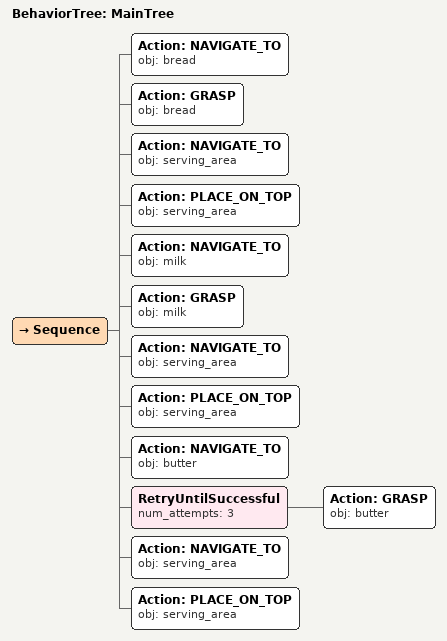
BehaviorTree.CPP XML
<root main_tree_to_execute="MainTree">
  <BehaviorTree ID="MainTree">
    <Sequence>
      <!-- Navigate to bread -->
      <Action ID="NAVIGATE_TO" obj="bread"/>
      <!-- Grasp bread -->
      <Action ID="GRASP" obj="bread"/>
      <!-- Navigate to serving_area -->
      <Action ID="NAVIGATE_TO" obj="serving_area"/>
      <!-- Place on serving_area -->
      <Action ID="PLACE_ON_TOP" obj="serving_area"/>
      <!-- Navigate to milk -->
      <Action ID="NAVIGATE_TO" obj="milk" />
      <!-- Grasp milk -->
      <Action ID="GRASP" obj="milk" />
      <!-- Navigate to serving_area -->
      <Action ID="NAVIGATE_TO" obj="serving_area" />
      <!-- Place on serving_area -->
      <Action ID="PLACE_ON_TOP" obj="serving_area" />
      <!-- Navigate to butter -->
      <Action ID="NAVIGATE_TO" obj="butter" />
      <!-- Retry GRASP butter up to 3 attempts -->
      <RetryUntilSuccessful num_attempts="3">
        <!-- Grasp butter -->
        <Action ID="GRASP" obj="butter" />
      </RetryUntilSuccessful>
      <!-- Navigate to serving_area -->
      <Action ID="NAVIGATE_TO" obj="serving_area" />
      <!-- Place on serving_area -->
      <Action ID="PLACE_ON_TOP" obj="serving_area" />
    </Sequence>
  </BehaviorTree>
</root>
